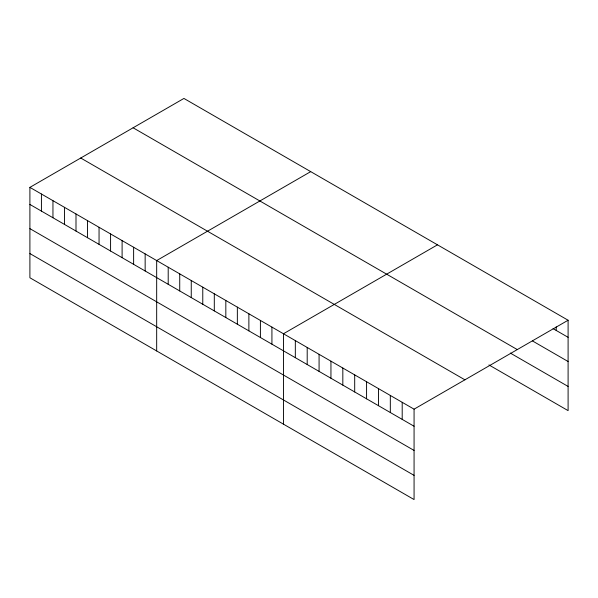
<?xml version="1.0" encoding="UTF-8"?>
<svg xmlns="http://www.w3.org/2000/svg" width="598" height="598" viewBox="0 0 598 598"><rect width="100%" height="100%" fill="white"/><g stroke="black" fill="none" stroke-linecap="round" stroke-linejoin="round"><path stroke-width="0.9" d="M29.9 187.368L414.07 409.167L414.07 499.562L29.9 277.764L29.9 187.368L183.93 98.438L568.1 320.236L568.1 410.632L488.94 364.93M310.706 171.633L156.676 260.564L156.676 350.951M437.482 244.829L283.452 333.759L283.452 424.146M414.07 409.167L568.1 320.236M553.06 328.631L568.1 337.317M532.474 340.942L568.1 361.513M133.1 127.785L517.27 349.583M510.311 353.074L568.1 386.435M80.73 158.022L464.9 379.82M29.9 204.441L414.07 426.239M29.9 228.638L414.07 450.436M29.9 253.567L414.07 475.365M556.222 326.867L556.222 330.462M402.2 402.312L402.2 419.385M390.322 395.457L390.322 412.53M378.452 388.603L378.452 405.676M366.574 381.748L366.574 398.821M354.696 374.886L354.696 391.967M342.826 368.032L342.826 385.112M330.948 361.177L330.948 378.25M319.078 354.322L319.078 371.395M307.2 347.468L307.2 364.541M295.33 340.613L295.33 357.686M271.926 327.099L271.926 344.179M260.407 320.446L260.407 337.526M248.88 313.793L248.88 330.866M237.354 307.14L237.354 324.213M225.827 300.488L225.827 317.56M214.301 293.835L214.301 310.908M202.774 287.175L202.774 304.255M191.255 280.522L191.255 297.602M179.729 273.869L179.729 290.942M168.202 267.216L168.202 284.289M145.15 253.911L145.15 270.984M133.623 247.251L133.623 264.331M122.104 240.598L122.104 257.678M110.578 233.945L110.578 251.018M99.051 227.292L99.051 244.365M87.525 220.64L87.525 237.712M75.998 213.987L75.998 231.06M64.472 207.327L64.472 224.407M52.953 200.674L52.953 217.754M41.426 194.021L41.426 211.094"/></g></svg>
